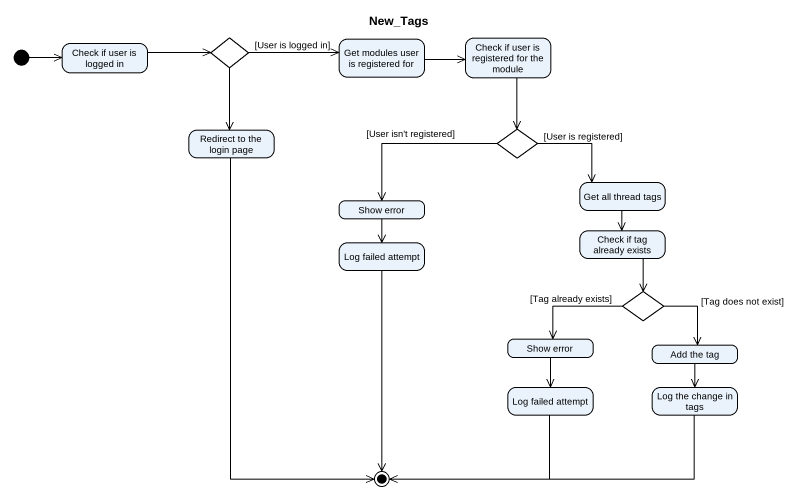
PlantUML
@startuml
title New_Tags
hide empty description
state "Check if user is logged in" as Check_if_user_is_logged_in
state choice1 <<choice>>
state "Get modules user is registered for" as Get_modules_user_is
state "Check if user is registered for the module" as Check_if_user_is_registered
state "Redirect to the login page" as Redirect_to_the_login_page
state choice2 <<choice>>
state "Show error" as Show_error
state "Get all thread tags" as Get_all_thread_tags
state "Log failed attempt" as Log_failed_attempt
state "Check if tag already exists" as Check_if_tag_already_exists
state choice3 <<choice>>
state "Show error" as Show_error_2
state "Add the tag" as Add_the_tag
state "Log failed attempt" as Log_failed_attempt_2
state "Log the change in tags" as Log_the_change_in_tags
[*] -right-> Check_if_user_is_logged_in
Check_if_user_is_logged_in -right-> choice1
choice1 -right-> Get_modules_user_is : [User is logged in]
choice1 --> Redirect_to_the_login_page
Get_modules_user_is -right-> Check_if_user_is_registered
Check_if_user_is_registered --> choice2
choice2 -left-> Show_error : [User isn't registered]
choice2 -right-> Get_all_thread_tags : [User is registered]
Show_error --> Log_failed_attempt
Get_all_thread_tags --> Check_if_tag_already_exists
Check_if_tag_already_exists --> choice3
choice3 -left-> Show_error_2 : [Tag already exists]
choice3 --> Add_the_tag : [Tag does not exist]
Show_error_2 --> Log_failed_attempt_2
Add_the_tag --> Log_the_change_in_tags
Redirect_to_the_login_page --> [*]
Log_failed_attempt --> [*]
Log_failed_attempt_2 -left-> [*]
Log_the_change_in_tags -left-> [*]
@enduml
